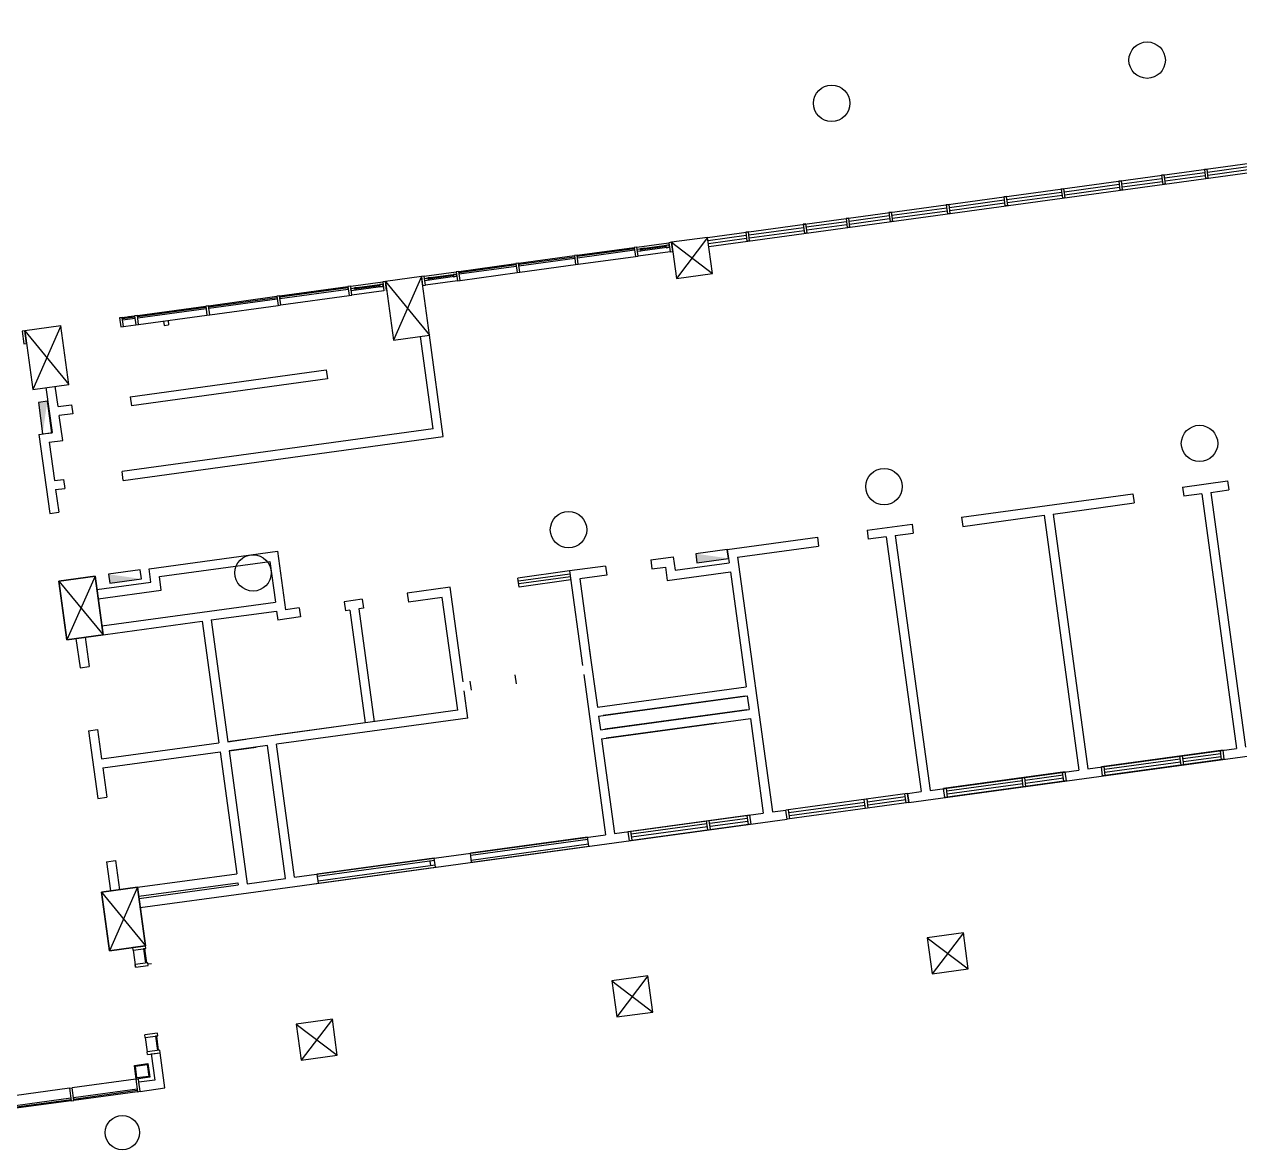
# Model space of a CAD drawing. Header units: millimetres. Extents: x 348697 to 1485586, y 7456 to 143477.
# Drawn here: x 1336606 to 1363323, y 109878 to 134604 of the extents above; entities that cross this region are included whole.
import ezdxf

# ---------------------------------------------------------------- set-up
doc = ezdxf.new("R2010")
doc.units = ezdxf.units.MM
doc.header["$LTSCALE"] = 1000
doc.layers.get('0').update_dxf_attribs({"linetype": 'CONTINUOUS'})
for name, color, linetype in [('\\M+5B9DC\\M+5BEAE\\M+5C1F4\\M+5B6B41FE2$0$A-HOLE', 2, 'CONTINUOUS'), ('A-WALL', 7, 'CONTINUOUS'), ('A—\\M+5C3C5\\M+5B4B0', 135, 'CONTINUOUS'), ('A—\\M+5C7BD\\M+5CCE5', 7, 'CONTINUOUS'), ('E2-RI-1F$0$A-HOLE', 2, 'CONTINUOUS'), ('E2-RI-1F$0$A-WALL', 7, 'CONTINUOUS'), ('E2-RV-1F$0$$2$A-WALL', 7, 'CONTINUOUS'), ('E2-RV-1F$0$A-GLAZ-CWMG', 3, 'CONTINUOUS'), ('E2-RV-1F$0$A-WALL', 7, 'CONTINUOUS')]:
    doc.layers.add(name, color=color, linetype=linetype)
pattern_1 = [(299.4333208634, (-2635093948.012367, 266117277.57162857), (13063.9226163518, 7371.1549891433), []), (299.4333208634, (-2635095845.6015716, 266110465.87910616), (13063.9226163518, 7371.1549891433), [])]

msp = doc.modelspace()

# ---------------------------------------------------------------- hatches: boundary and pattern name
at = {"layer": 'A—\\M+5C3C5\\M+5B4B0', "linetype": 'Continuous', "extrusion": (-0, 0, -1)}
h = msp.add_hatch(dxfattribs=at)
h.set_pattern_fill('ANSI32', color=256, scale=199.99999999999997, angle=-150.56667913661147, style=0)
h.set_pattern_definition(pattern_1)
h.paths.add_polyline_path([(-1346418.0126897106, 116341.44935721105), (-1348994.0595705241, 116693.56079954313), (-1349007.6023179698, 116594.48207571909), (-1346431.555437089, 116242.37063383748)])
h = msp.add_hatch(dxfattribs=at)
h.set_pattern_fill('ANSI32', color=256, scale=199.99999999999997, angle=-150.56667913661147, style=0)
h.set_pattern_definition(pattern_1)
h.paths.add_polyline_path([(-1343049.4627728986, 115880.32163563976), (-1345625.5096537122, 116232.43307797184), (-1345639.0524011578, 116133.3543541478), (-1343063.005520277, 115781.24291226619)])

# ---------------------------------------------------------------- linework, layer by layer
at = {"elevation": -5.5424281e-09}
for points in [[(1351626.853995614, 129922.0230857143), (1350834.224186115, 129813.681103616), (1350942.566168213, 129021.0512941117), (1351735.195977714, 129129.393276209)], [(1344542.725073185, 128953.7166205021), (1344718.780794144, 127665.6931800628), (1345511.410603644, 127774.0351621919), (1345335.354882695, 129062.0586026302)], [(1336616.426978184, 127870.2967992909), (1336792.482699134, 126582.2733588508), (1337585.112508634, 126690.6153409816), (1337409.056787685, 127978.638781419)], [(1337368.049482064, 122371.4274963448), (1337544.105203023, 121083.4040559055), (1338336.735012524, 121191.7460380346), (1338160.679291565, 122479.7694784729)], [(1338302.499074765, 115534.9953901935), (1338478.554795724, 114246.9719497543), (1339271.184605224, 114355.3139318833), (1339095.128884263, 115643.3373723216)], [(1357247.905583635, 114642.5016948003), (1356455.275774134, 114534.159712702), (1356563.617756235, 113741.5299031967), (1357356.247565733, 113849.871885295)], [(1350312.394750504, 113694.5093512396), (1349519.764940994, 113586.1673691413), (1349628.106923094, 112793.5375596359), (1350420.736732604, 112901.8795417342)], [(1343376.884640575, 112746.517106534), (1342584.254831074, 112638.1751244348), (1342692.596813174, 111845.5453149304), (1343485.226622675, 111953.8872970278)]]:
    msp.add_lwpolyline(points, close=True, dxfattribs=at)
at = {"extrusion": (0, 0, -1)}
msp.add_lwpolyline([(-1337008.930880942, 125602.5225264657), (-1337207.0871390211, 125629.61675802896), (-1337112.2573285499, 126323.16366130656), (-1336914.1010704706, 126296.06942974331)], close=True, dxfattribs=at)
at = {"extrusion": (-0, 0, -1)}
for points in [[(-1352085.877149182, 122869.0503798978), (-1352058.7668280555, 123067.20443735922), (-1351365.2276269405, 122972.31831341669), (-1351392.3379480669, 122774.16425595527)], [(-1339178.518503731, 122417.6583742037), (-1339151.4081826045, 122615.81243166512), (-1338457.8689814894, 122520.92630772259), (-1338484.9793026159, 122322.77225026117)]]:
    msp.add_lwpolyline(points, close=True, dxfattribs=at)
for centre, radius in [((1361288.463826114, 133816.3479300821, -5.5424281e-09), 400), ((1354352.953716194, 132868.3556853766, -5.5424281e-09), 400), ((1362439.597386154, 125394.6562041287, -5.5424281e-09), 400), ((1355504.087276233, 124446.6639594231, -5.5424281e-09), 400), ((1348568.576443104, 123498.6716158623, -5.5424281e-09), 400), ((1341633.066333175, 122550.6793711558, -5.5424281e-09), 400), ((1338760.892587664, 110252.6234249668, -5.5424281e-09), 375)]:
    msp.add_circle(centre, radius)
at = {"extrusion": (0, 0, -1)}
msp.add_solid([(-1337008.930880942, 125602.5225264657), (-1337008.930880942, 125602.5225264657), (-1336914.1010704706, 126296.06942974331), (-1337112.2573285499, 126323.16366130656)], dxfattribs=at)
at = {"extrusion": (-0, 0, -1)}
for points in [[(-1352085.877149182, 122869.0503798978), (-1352085.877149182, 122869.0503798978), (-1351392.3379480669, 122774.16425595527), (-1351365.2276269405, 122972.31831341669)], [(-1339178.518503731, 122417.6583742037), (-1339178.518503731, 122417.6583742037), (-1338484.9793026159, 122322.77225026117), (-1338457.8689814894, 122520.92630772259)]]:
    msp.add_solid(points, dxfattribs=at)
at = {"layer": '\\M+5B9DC\\M+5BEAE\\M+5C1F4\\M+5B6B41FE2$0$A-HOLE', "color": 6}
for p, q in [((1352449.379589642, 119840.6123956063), (1349328.41354675, 119413.9146502776)), ((1352490.009768522, 119543.3764815176), (1349369.043725642, 119116.6787361879)), ((1351823.66335359, 119250.413180889), (1349396.245308591, 118918.5371551517))]:
    msp.add_line(p, q, dxfattribs=at)
at = {"layer": 'A-WALL'}
msp.add_line((1345965.809491381, 122234.1248237481), (1345024.191701038, 122105.4181607096), dxfattribs=at)
at = {"layer": 'A—\\M+5C3C5\\M+5B4B0'}
for p, q in [((1351626.85402612, 129922.0230731129), (1385878.345284291, 134603.7476425435)), ((1351653.93952165, 129723.8656207382), (1385905.430779832, 134405.5901901669)), ((1362613.80393978, 131356.5068436939), (1363817.61046296, 131521.0512290423)), ((1362622.83243829, 131290.4543595671), (1363826.638961472, 131454.9987449174)), ((1360731.32826771, 131099.19738704), (1361613.10880528, 131219.7250912621)), ((1361663.52754249, 131293.9032239584), (1361604.080306774, 131285.77757529644)), ((1361604.080306774, 131285.77757529644), (1361631.1658023186, 131087.6201229212)), ((1361690.6130380344, 131095.74577158497), (1361663.52754249, 131293.9032239584)), ((1361672.556040991, 131227.8507399199), (1362554.356704071, 131348.3811950361)), ((1361681.584539501, 131161.7982557941), (1362563.385202581, 131282.3287109084)), ((1362604.7754412591, 131422.55932781898), (1362545.328205543, 131414.43367915702)), ((1362545.328205543, 131414.43367915702), (1362572.4137010877, 131216.27622678177)), ((1362631.8609368035, 131224.40187544556), (1362572.4137010877, 131216.27622678177)), ((1362631.8609368035, 131224.40187544556), (1362604.7754412591, 131422.55932781898)), ((1358204.820749931, 130753.857319021), (1359408.627273101, 130918.4017043722)), ((1359459.046010289, 130992.57983722587), (1359399.598774573, 130984.45418856393)), ((1359399.598774573, 130984.45418856393), (1359426.6842701177, 130786.29673618867)), ((1359486.1315058335, 130794.42238485247), (1359459.046010289, 130992.57983722587)), ((1359468.074508822, 130926.527353031), (1360671.881032001, 131091.0717383803)), ((1359477.103007332, 130860.4748689023), (1360680.909530511, 131025.0192542517)), ((1360722.299769189, 131165.24987123496), (1360662.852533473, 131157.124222573)), ((1360662.852533473, 131157.124222573), (1360689.9380290175, 130958.96677019776)), ((1360749.3852647333, 130967.09241886156), (1360689.9380290175, 130958.96677019776)), ((1360749.3852647333, 130967.09241886156), (1360722.299769189, 131165.24987123496)), ((1360740.35676622, 131033.1449029104), (1361622.13730379, 131153.6726071344)), ((1361690.6130380344, 131095.74577158497), (1361631.1658023186, 131087.6201229212)), ((1356932.53849251, 130647.23976920138), (1356873.091256794, 130639.11412053944)), ((1356959.6239880545, 130449.08231682797), (1356932.53849251, 130647.23976920138)), ((1356941.566991041, 130581.187285012), (1358145.373514211, 130745.7316703613)), ((1356950.595489551, 130515.1348008833), (1358154.40201273, 130679.6791862355)), ((1358195.792251401, 130819.90980321598), (1358136.345015685, 130811.78415455404)), ((1358136.345015685, 130811.78415455404), (1358163.4305112297, 130613.62670217878)), ((1358222.8777469455, 130621.75235084258), (1358195.792251401, 130819.90980321598)), ((1358213.849248441, 130687.8048348942), (1359417.655771621, 130852.3492202427)), ((1359486.1315058335, 130794.42238485247), (1359426.6842701177, 130786.29673618867)), ((1354737.045931071, 130279.8584951929), (1355618.865996432, 130400.3916023414)), ((1355669.284733619, 130474.56973518667), (1355609.837497903, 130466.44408652473)), ((1355609.837497903, 130466.44408652473), (1355636.9229934476, 130268.28663414947)), ((1355696.3702291634, 130276.41228281327), (1355669.284733619, 130474.56973518667)), ((1355678.313232141, 130408.5172510011), (1356882.11975532, 130573.0616363514)), ((1355687.341730662, 130342.4647668752), (1356891.148253841, 130507.0091522237)), ((1356873.091256794, 130639.11412053944), (1356900.1767523387, 130440.95666816417)), ((1356959.6239880545, 130449.08231682797), (1356900.1767523387, 130440.95666816417)), ((1358222.8777469455, 130621.75235084258), (1358163.4305112297, 130613.62670217878)), ((1352532.563675691, 129978.5350094469), (1353736.37019887, 130143.0793947972)), ((1353786.788936069, 130217.25752751678), (1353727.341700353, 130209.13187885484)), ((1353727.341700353, 130209.13187885484), (1353754.4271958976, 130010.97442647957)), ((1353813.8744316134, 130019.10007514337), (1353786.788936069, 130217.25752751678)), ((1353795.817434581, 130151.2050434568), (1354677.59869536, 130271.7328465342)), ((1353804.845933091, 130085.152559332), (1354686.62719387, 130205.6803624084)), ((1354728.017432559, 130345.91097931708), (1354668.570196843, 130337.78533065514)), ((1354668.570196843, 130337.78533065514), (1354695.6556923876, 130139.62787827988)), ((1354755.1029281034, 130147.75352694368), (1354695.6556923876, 130139.62787827988)), ((1354755.1029281034, 130147.75352694368), (1354728.017432559, 130345.91097931708)), ((1354746.07442959, 130213.8060110671), (1355627.894494942, 130334.3391182147)), ((1355696.3702291634, 130276.41228281327), (1355636.9229934476, 130268.28663414947)), ((1351635.88252463, 129855.9705889899), (1352473.116439982, 129970.4093607882)), ((1351644.911023131, 129789.9181048631), (1352482.144938491, 129904.3568766642)), ((1352523.5351771691, 130044.58749356918), (1352464.087941453, 130036.46184490724)), ((1352464.087941453, 130036.46184490724), (1352491.1734369977, 129838.30439253198)), ((1352550.6206727135, 129846.43004119578), (1352491.1734369977, 129838.30439253198)), ((1352550.6206727135, 129846.43004119578), (1352523.5351771691, 130044.58749356918)), ((1352541.5921742, 129912.482525322), (1353745.39869738, 130077.0269106732)), ((1353813.8744316134, 130019.10007514337), (1353754.4271958976, 130010.97442647957)), ((1348756.881081358, 129529.7313277874), (1350011.890788602, 129701.2745093688)), ((1350016.028098047, 129671.0059585211), (1348761.01839081, 129499.4627769397)), ((1348764.458248735, 129474.2967804879), (1350019.467955981, 129645.8399620702)), ((1350019.467955981, 129645.8399620702), (1350016.028098047, 129671.0059585211)), ((1350071.338024313, 129709.4001580359), (1350774.796980238, 129805.5536672188)), ((1350078.055227213, 129660.2571098454), (1350781.514183138, 129756.4106190245)), ((1350078.055227213, 129660.2571098454), (1350153.553216566, 129670.5766836445)), ((1350084.934943076, 129609.9251169398), (1350078.055227213, 129660.2571098454)), ((1350084.934943076, 129609.9251169398), (1350078.055227213, 129660.2571098454)), ((1350788.393899005, 129706.0786261217), (1350084.934943076, 129609.9251169398)), ((1350160.432932435, 129620.2446907417), (1350084.934943076, 129609.9251169398)), ((1350801.907809341, 129607.2108745075), (1350098.448853415, 129511.0573653237)), ((1350153.553216566, 129670.5766836445), (1350706.016193781, 129746.0910452244)), ((1350239.707940558, 129682.3528917323), (1350153.553216566, 129670.5766836445)), ((1350153.553216566, 129670.5766836445), (1350160.432932435, 129620.2446907417)), ((1350709.456051713, 129720.9250487726), (1350156.993074501, 129645.4106871945)), ((1350781.514183138, 129756.4106190245), (1350706.016193781, 129746.0910452244)), ((1350706.016193781, 129746.0910452244), (1350712.895909649, 129695.7590523207)), ((1350712.895909649, 129695.7590523207), (1350788.393899005, 129706.0786261217)), ((1350834.24421595, 129813.6793158784), (1350774.796980238, 129805.553667216)), ((1350774.796980238, 129805.553667216), (1350801.907809341, 129607.2108745075)), ((1350788.393899005, 129706.0786261217), (1350781.514183138, 129756.4106190245)), ((1350781.514183138, 129756.4106190245), (1350788.393899005, 129706.0786261217)), ((1350801.907809341, 129607.2108745075), (1350861.355045052, 129615.3365231718)), ((1350861.355045052, 129615.3365231718), (1350834.24421595, 129813.6793158784)), ((1346157.731063802, 129174.4619933463), (1347412.740771106, 129346.0051749343)), ((1347416.878080551, 129315.7366240857), (1346161.868373245, 129144.193442494)), ((1347472.167881534, 129354.1280727353), (1348697.45397092, 129521.6084299864)), ((1348701.591280365, 129491.3398791378), (1347476.305190977, 129323.8595218895)), ((1347476.305190977, 129323.8595218895), (1347479.745048912, 129298.6935254339)), ((1347479.745048912, 129298.6935254339), (1348705.031138299, 129466.1738826859)), ((1347499.278710643, 129155.7852800296), (1348724.564800022, 129323.2656372761)), ((1348761.01839081, 129499.4627769397), (1348764.458248735, 129474.2967804879)), ((1348783.991910467, 129331.3885350808), (1350039.001617704, 129502.9317166604)), ((1345394.824872175, 129070.1828355038), (1346098.283828098, 129166.3363446867)), ((1345401.542075073, 129021.0397873189), (1346105.001030998, 129117.193296498)), ((1346111.880746866, 129066.8613035952), (1345408.421790937, 128970.7077944133)), ((1345477.040064426, 129031.359361118), (1346029.503041642, 129106.8737226979)), ((1345563.194788419, 129043.1355692058), (1345477.040064426, 129031.359361118)), ((1346032.942899574, 129081.7077262461), (1345480.479922362, 129006.193364668)), ((1346105.001030998, 129117.193296498), (1346029.503041642, 129106.8737226979)), ((1346029.503041642, 129106.8737226979), (1346036.382757509, 129056.5417297942)), ((1346036.382757509, 129056.5417297942), (1346111.880746866, 129066.8613035952)), ((1346111.880746866, 129066.8613035952), (1346105.001030998, 129117.193296498)), ((1346105.001030998, 129117.193296498), (1346111.880746866, 129066.8613035952)), ((1346161.868373245, 129144.193442494), (1346165.308231181, 129119.0274460421)), ((1346165.308231181, 129119.0274460421), (1347420.317938484, 129290.5706276338)), ((1346184.841892902, 128976.119200636), (1347439.851600208, 129147.662382224)), ((1342216.876494872, 128635.6106422156), (1343720.396844311, 128841.1219325404)), ((1342216.876494872, 128635.6106422156), (1343720.396844311, 128841.1219325404)), ((1343724.53415375, 128810.8533816918), (1342221.01380432, 128605.342091367)), ((1343724.53415375, 128810.8533816918), (1342221.01380432, 128605.342091367)), ((1342224.45366225, 128580.1760949142), (1343727.974011691, 128785.68738524)), ((1342224.45366225, 128580.1760949142), (1343727.974011691, 128785.68738524)), ((1343727.974011691, 128785.68738524), (1343724.53415375, 128810.8533816918)), ((1343727.974011691, 128785.68738524), (1343724.53415375, 128810.8533816918)), ((1343779.844090572, 128849.2475794585), (1344483.303046521, 128945.401088592)), ((1343779.844090572, 128849.2475794585), (1344483.303046521, 128945.401088592)), ((1343786.561282925, 128800.1045330189), (1344490.02023885, 128896.2580422008)), ((1343786.561282925, 128800.10453301895), (1344490.0202388507, 128896.2580422007)), ((1343786.561282925, 128800.1045330189), (1343862.059272278, 128810.4241068218)), ((1343786.561282925, 128800.10453301895), (1343862.0592722793, 128810.42410682127)), ((1343793.440998793, 128749.7725401161), (1343786.561282925, 128800.1045330189)), ((1343793.440998793, 128749.7725401161), (1343786.561282925, 128800.1045330189)), ((1343793.440998793, 128749.7725401161), (1343786.561282925, 128800.10453301895)), ((1343793.440998793, 128749.7725401161), (1343786.561282925, 128800.10453301895)), ((1344496.899954718, 128845.926049298), (1343793.440998793, 128749.7725401161)), ((1344496.8999547188, 128845.92604929785), (1343793.440998793, 128749.7725401161)), ((1343862.059272278, 128810.4241068218), (1344414.522249496, 128885.9384683989)), ((1343862.0592722793, 128810.42410682127), (1344414.5222494963, 128885.93846839838)), ((1343948.213996275, 128822.2003149068), (1343862.059272278, 128810.4241068218)), ((1343948.2139962746, 128822.200314907), (1343862.0592722793, 128810.42410682127)), ((1343862.0592722793, 128810.42410682127), (1343868.9389881475, 128760.09211391842)), ((1344417.962107429, 128860.772471947), (1343865.499130214, 128785.2581103699)), ((1344417.9621074304, 128860.77247194696), (1343865.4991302134, 128785.25811036985)), ((1344490.02023885, 128896.2580422008), (1344414.522249496, 128885.9384683989)), ((1344490.0202388507, 128896.2580422007), (1344414.5222494963, 128885.93846839838)), ((1344414.522249496, 128885.9384683989), (1344421.401965365, 128835.6064754951)), ((1344414.5222494963, 128885.93846839838), (1344421.4019653646, 128835.60647549553)), ((1344421.401965365, 128835.6064754951), (1344496.899954718, 128845.926049298)), ((1344421.4019653646, 128835.60647549553), (1344496.8999547188, 128845.92604929785)), ((1344542.750271682, 128953.5267390538), (1344483.303035962, 128945.401090395)), ((1344542.750271682, 128953.5267390538), (1344483.303035962, 128945.401090395)), ((1344483.303035962, 128945.401090395), (1344510.388531931, 128747.2436348334)), ((1344483.303035962, 128945.401090395), (1344510.388531931, 128747.2436348334)), ((1344496.899954718, 128845.926049298), (1344490.02023885, 128896.2580422008)), ((1344490.02023885, 128896.2580422008), (1344496.899954718, 128845.926049298)), ((1344496.8999547188, 128845.92604929785), (1344490.0202388507, 128896.2580422007)), ((1344490.0202388507, 128896.2580422007), (1344496.8999547188, 128845.92604929785)), ((1345401.542075073, 129021.0397873189), (1345477.040064426, 129031.359361118)), ((1345408.421790937, 128970.7077944133), (1345401.542075073, 129021.0397873189)), ((1345408.421790937, 128970.7077944133), (1345401.542075073, 129021.0397873189)), ((1345483.919780295, 128981.0273682152), (1345408.421790937, 128970.7077944133)), ((1346125.369323643, 128968.178892312), (1345421.910367718, 128872.02538313)), ((1345477.040064426, 129031.359361118), (1345483.919780295, 128981.0273682152)), ((1340653.908909731, 128421.9737032245), (1342157.429259172, 128627.4849935541)), ((1340653.908909731, 128421.9737032245), (1342157.429259172, 128627.4849935541)), ((1342161.566568611, 128597.2164427027), (1340658.04621917, 128391.705152376)), ((1342161.566568611, 128597.2164427027), (1340658.04621917, 128391.705152376)), ((1340661.486077111, 128366.539155925), (1342165.006426541, 128572.0504462517)), ((1340661.486077111, 128366.539155925), (1342165.006426541, 128572.0504462517)), ((1342221.01380432, 128605.342091367), (1342224.45366225, 128580.1760949142)), ((1342221.01380432, 128605.342091367), (1342224.45366225, 128580.1760949142)), ((1342243.961990431, 128437.4531898437), (1343747.482339861, 128642.9644801685)), ((1343868.938988147, 128760.092113918), (1343793.440998793, 128749.7725401161)), ((1343868.9389881475, 128760.09211391842), (1343793.440998793, 128749.7725401161)), ((1344510.388542051, 128747.2436362164), (1343806.929586111, 128651.0901270829)), ((1344510.388542051, 128747.2436362164), (1343806.929586111, 128651.0901270829)), ((1339090.941323271, 128208.3367640575), (1340594.461672701, 128413.8480543824)), ((1339090.941323271, 128208.3367640575), (1340594.461672701, 128413.8480543824)), ((1340598.598982152, 128383.5795035338), (1339095.078632711, 128178.0682132098)), ((1340598.598982152, 128383.5795035338), (1339095.078632711, 128178.0682132098)), ((1339098.518490652, 128152.902216757), (1340602.038840082, 128358.4135070819)), ((1339098.518490652, 128152.902216757), (1340602.038840082, 128358.4135070819)), ((1340658.04621917, 128391.705152376), (1340661.486077111, 128366.539155925)), ((1340658.04621917, 128391.705152376), (1340661.486077111, 128366.539155925)), ((1340680.994405281, 128223.8162508545), (1342184.51475472, 128429.3275411794)), ((1338697.00751828, 128154.4901283349), (1339031.494086241, 128200.2111152162)), ((1338724.092864921, 127956.3337649846), (1339058.579581801, 128002.0536628481)), ((1338724.092864921, 127956.3337649846), (1339058.579581801, 128002.0536628481)), ((1339035.631395681, 128169.9425643658), (1338760.591914581, 128132.3483151834)), ((1339035.631395681, 128169.9425643658), (1338760.591914581, 128132.3483151834)), ((1338760.592063431, 128132.3472261469), (1338764.03192137, 128107.1812296941)), ((1338760.592063431, 128132.3472261469), (1338764.03192137, 128107.1812296941)), ((1338764.031772521, 128107.1823187334), (1339039.07125362, 128144.7765679139)), ((1338764.031772521, 128107.1823187334), (1339039.07125362, 128144.7765679139)), ((1338895.260804031, 128181.5898324161), (1339031.494086241, 128200.2111152162)), ((1339095.078632711, 128178.0682132098), (1339098.518490652, 128152.902216757)), ((1339095.078632711, 128178.0682132098), (1339098.518490652, 128152.902216757)), ((1339118.026818821, 128010.1793116865), (1340621.547168251, 128215.6906020104)), ((1339118.026818821, 128010.1793116865), (1340621.547168251, 128215.6906020104)), ((1348591.04345157, 122593.1589581607), (1347456.28841006, 122438.0529944602)), ((1347483.373905601, 122239.8955420855), (1347456.28841006, 122438.0529944732)), ((1348600.52337501, 122523.8038498297), (1347465.7683335, 122368.6978861292)), ((1348608.649023671, 122464.3566141169), (1347473.893982161, 122309.2506504165)), ((1348618.128947111, 122395.001505786), (1347483.373905601, 122239.8955420855)), ((1362957.3967466801, 118652.56521661393), (1360282.2626204751, 118286.97335804068)), ((1362925.03156963, 118446.26337032765), (1362897.9492695369, 118644.44133451488)), ((1362984.4776251037, 118454.40713319462), (1360309.3434988856, 118088.81527462136)), ((1362015.2644819245, 118456.52424784005), (1360350.736581169, 118229.04486917146)), ((1362024.291017592, 118390.47149545047), (1360359.7631168347, 118162.99211677723)), ((1362033.3194123656, 118324.40513882786), (1362006.2371122725, 118522.58310301695)), ((1362092.7668895163, 118332.52902092785), (1362065.6845894232, 118530.706985116)), ((1362906.9758573286, 118578.38820069749), (1362074.711906951, 118464.64851136692)), ((1362916.002392996, 118512.33544830978), (1362083.7384426184, 118398.59575897455)), ((1359489.6704799682, 118178.65015681833), (1356814.5410453826, 117813.0239700228)), ((1359439.250542486, 118104.47249388881), (1358606.9880517237, 117990.7221246669)), ((1359457.3079502564, 117972.34789522644), (1359430.223107079, 118170.52551186923)), ((1360368.7900521364, 118096.9364400208), (1360341.7100976259, 118295.09724014066)), ((1359516.7539012209, 117980.49242092576), (1356841.6244666278, 117614.86623413116)), ((1358547.540730955, 117982.59709829092), (1356883.0157494303, 117755.09635983966)), ((1358556.5681142341, 117916.54446173739), (1356892.0431327093, 117689.04372328334)), ((1358565.5973567925, 117850.47822097596), (1358538.5125136133, 118048.65583761968)), ((1358625.0447296891, 117858.60286592599), (1358597.95988651, 118056.78048256878)), ((1359448.2779257633, 118038.41985733807), (1358616.0154350009, 117924.66948811151)), ((1356021.915063519, 117704.65398506355), (1353346.7856289335, 117339.02779826801)), ((1355097.8419403434, 117376.48204922117), (1355070.7570971642, 117574.65966586489)), ((1355157.28931324, 117384.6066941712), (1355130.2044700608, 117582.784310814)), ((1355971.495126037, 117630.47632213403), (1355139.2326352745, 117516.72595291212)), ((1355980.5225093141, 117564.42368558329), (1355148.2600185517, 117450.67331635673)), ((1355989.5525338072, 117498.35172347166), (1355962.46769063, 117696.52934011444)), ((1356901.070915658, 117622.98816236854), (1356873.988418281, 117821.14861497283)), ((1356048.9984847717, 117506.49624917097), (1353373.8690501787, 117140.87006237637)), ((1353433.3154992089, 117148.99199061375), (1353406.233001832, 117347.15244321804)), ((1355079.785314506, 117508.60092653614), (1353415.2603329811, 117281.10018808488)), ((1355088.812697785, 117442.5482899826), (1353424.2877162602, 117215.04755152855)), ((1352554.1801772583, 117230.50762018282), (1349879.0507426728, 116864.88143338729)), ((1352581.263598511, 117032.34988429025), (1349906.134163918, 116666.72369749565)), ((1351612.0504282452, 117034.45456165541), (1349947.5254467204, 116806.95382320415)), ((1351630.1070540827, 116902.33568434045), (1351603.0222109035, 117100.51330098417)), ((1351689.5544269793, 116910.46032929048), (1351662.4695838, 117108.63794593327)), ((1352503.7602397762, 117156.3299572533), (1351671.4977490138, 117042.5795880314)), ((1352512.7876230534, 117090.27732070256), (1351680.525132291, 116976.526951476)), ((1352521.8176475465, 117024.20535859093), (1352494.7328043692, 117222.38297523372)), ((1349965.5806129482, 116674.84562573303), (1349938.4981155712, 116873.00607833732)), ((1351621.0778115243, 116968.40192510188), (1349956.5528299995, 116740.90118664782)), ((1348987.2881966382, 116743.10016263463), (1346411.2413158268, 116390.98872030004)), ((1348994.0595705302, 116693.56079954113), (1346418.0126897166, 116341.44935720813)), ((1346431.555437091, 116242.37063383588), (1349007.6023179684, 116594.48207571515)), ((1346438.3268109697, 116192.83127074245), (1349014.373691847, 116544.9427126217)), ((1349014.3736918452, 116544.94271262054), (1348987.2881966552, 116743.10016240101)), ((1345618.7382798262, 116281.97244106334), (1343042.6913990148, 115929.86099872875)), ((1345625.5096537182, 116232.43307796984), (1343049.4627729047, 115880.32163563684)), ((1345645.8237750335, 116083.81499104925), (1345618.7382798432, 116281.97244082972)), ((1346438.3268109697, 116192.83127074245), (1346411.2413158072, 116390.98872033309)), ((1342970.654149082, 115718.2979740271), (1345645.825547202, 116083.616999932)), ((1343063.005520279, 115781.24291226458), (1345639.0524011564, 116133.35435414386)), ((1343069.7768941578, 115731.70354917116), (1345645.823775035, 116083.81499105041)), ((1343069.7768941578, 115731.70354917116), (1343042.6913989952, 115929.8609987618)), ((1339001.65080153, 114257.627322526), (1339052.452229651, 113885.9641361808)), ((1339253.65839977, 114292.0734270228, -3.00151413e-08), (1339228.492403371, 114288.6335686383, -3.00151413e-08)), ((1339228.492403371, 114288.6335686383, -3.00151413e-08), (1339271.132799961, 113976.6765212131, -3.00151413e-08)), ((1339296.298796412, 113980.1163791459, -3.00151413e-08), (1339253.65839977, 114292.0734270228, -3.00151413e-08)), ((1339325.110448631, 113958.3678396441, 3.00151413e-08), (1339404.364816232, 113969.1989358136)), ((1339263.683705771, 112340.5949136599), (1339306.324095631, 112028.6378653192)), ((1339516.00279071, 112375.0835906298), (1339490.836794321, 112371.6437322454)), ((1339490.836794321, 112371.6437322454), (1339533.47719091, 112059.6866848202)), ((1339558.643187361, 112063.1265427529), (1339516.00279071, 112375.0835906298)), ((1339393.650353331, 111980.0163074893), (1339591.870211221, 112007.1103330267)), ((1339055.506469891, 111428.9593451231, -2.328747607e-07), (1337658.49643063, 111238.0066015388, -2.328747607e-07)), ((1337599.049194921, 111229.8809528755, -2.328747607e-07), (1336172.315537831, 111034.8653849562, -2.328747607e-07)), ((1339085.823795291, 111207.1578294545), (1337688.81375603, 111016.2050858683)), ((1337692.25361396, 110991.0390894183), (1339089.263653221, 111181.9918330036)), ((1339093.400962671, 111151.7232821503), (1337696.390923411, 110960.770538567)), ((1337629.366520321, 111008.0794372087), (1336202.632863231, 110813.0638692857)), ((1336206.072721161, 110787.8978728357), (1337632.806378251, 110982.9134407559)), ((1337636.943687702, 110952.6448899036), (1336210.210030612, 110757.6293219834)), ((1337632.806378251, 110982.9134407559), (1337629.366520321, 111008.0794372087)), ((1337688.81375603, 111016.2050858683), (1337692.25361396, 110991.0390894183))]:
    msp.add_line(p, q, dxfattribs=at)
at = {"layer": 'A—\\M+5C3C5\\M+5B4B0', "extrusion": (0, 0, -1)}
for p, q in [((1350071.338024313, 129709.400158034), (1350011.890788602, 129701.2745093697)), ((1350011.890788602, 129701.2745093697), (1350039.001617704, 129502.9317166622)), ((1350098.448853415, 129511.0573653237), (1350071.338024313, 129709.400158034)), ((1347472.167881532, 129354.1280727418), (1347412.720645821, 129346.0024240775)), ((1347412.720645821, 129346.0024240775), (1347439.831474932, 129147.6596313653)), ((1347499.278710643, 129155.7852800296), (1347472.167881532, 129354.1280727418)), ((1348756.881081365, 129529.7313277939), (1348697.433845652, 129521.6056791324)), ((1348697.433845652, 129521.6056791324), (1348724.544674754, 129323.2628864174)), ((1348724.544674754, 129323.2628864174), (1348783.991910467, 129331.3885350808)), ((1348783.991910467, 129331.3885350808), (1348756.881081365, 129529.7313277939)), ((1350039.001617704, 129502.9317166622), (1350098.448853415, 129511.0573653237)), ((1345394.824872164, 129070.1828355001), (1345335.377636453, 129062.0571868376)), ((1345335.377636453, 129062.0571868376), (1345362.463131996, 128863.8997344657)), ((1345421.910367707, 128872.0253831291), (1345394.824872164, 129070.1828355001)), ((1346157.7310638, 129174.4619933473), (1346098.283828089, 129166.3363446848)), ((1346098.283828089, 129166.3363446848), (1346125.394657191, 128967.9935519736)), ((1346184.841892902, 128976.119200636), (1346157.7310638, 129174.4619933473)), ((1347439.831474932, 129147.6596313653), (1347499.278710643, 129155.7852800296)), ((1345362.463131996, 128863.8997344657), (1345421.910367707, 128872.0253831291)), ((1346125.394657191, 128967.9935519736), (1346184.841892902, 128976.119200636)), ((1339279.0712674, 114295.5470257982), (1339270.945617672, 114354.9942613648)), ((1339001.650801538, 114257.6273225251), (1338993.52515181, 114317.0745580917)), ((1339001.650801538, 114257.6273225251), (1339279.0712674, 114295.5470257982)), ((1339321.352324262, 113983.5408650314), (1339043.9318584, 113945.6211617583)), ((1339052.057508128, 113886.1739261917), (1339043.9318584, 113945.6211617583)), ((1339052.057508128, 113886.1739261917), (1339329.47797399, 113924.0936294648)), ((1339329.47797399, 113924.0936294648), (1339321.352324262, 113983.5408650314)), ((1339532.978521902, 112437.9618524996), (1339255.55805604, 112400.0421492265)), ((1339263.683705768, 112340.5949136599), (1339255.55805604, 112400.0421492265)), ((1339263.683705768, 112340.5949136599), (1339541.10417163, 112378.514616933)), ((1339541.10417163, 112378.514616933), (1339532.978521902, 112437.9618524996)), ((1339583.744561494, 112066.5575685914), (1339306.324095631, 112028.6378653183)), ((1339314.449745359, 111969.1906297517), (1339306.324095631, 112028.6378653183)), ((1339314.449745359, 111969.1906297517), (1339591.870211221, 112007.1103330249)), ((1339591.870211221, 112007.1103330249), (1339583.744561494, 112066.5575685914)), ((1339055.481264379, 111429.1437486972), (1339093.400962673, 111151.723282154)), ((1339125.762702841, 111358.0063831893), (1339114.92850009, 111437.2693973587)), ((1337599.0239894, 111230.0653564477), (1337658.471225111, 111238.1910051092)), ((1337599.0239894, 111230.0653564477), (1337636.943687694, 110952.6448899045)), ((1337696.390923407, 110960.770538566), (1337658.471225111, 111238.1910051092)), ((1339093.400962673, 111151.723282154), (1339152.848198386, 111159.8489308156)), ((1337636.943687694, 110952.6448899045), (1337696.390923407, 110960.770538566))]:
    msp.add_line(p, q, dxfattribs=at)
at = {"layer": 'A—\\M+5C3C5\\M+5B4B0', "extrusion": (-9.036214808836407e-24, -6.147675126900868e-25, -1)}
for p, q in [((1343779.844080031, 128849.2475812066), (1343720.39684432, 128841.1219325479)), ((1343779.844080031, 128849.2475812066), (1343720.39684432, 128841.1219325479)), ((1343720.39684432, 128841.1219325479), (1343747.482339852, 128642.9644801667)), ((1343720.39684432, 128841.1219325479), (1343747.482339852, 128642.9644801667)), ((1343806.929575561, 128651.0901288272), (1343779.844080031, 128849.2475812066)), ((1343806.929575561, 128651.0901288272), (1343779.844080031, 128849.2475812066)), ((1342216.876494881, 128635.6106422146), (1342157.429259172, 128627.4849935568)), ((1342216.876494881, 128635.6106422146), (1342157.429259172, 128627.4849935568)), ((1342157.429259172, 128627.4849935568), (1342184.514754702, 128429.3275411766)), ((1342157.429259172, 128627.4849935568), (1342184.514754702, 128429.3275411766)), ((1342243.961990411, 128437.4531898362), (1342216.876494881, 128635.6106422146)), ((1342243.961990411, 128437.4531898362), (1342216.876494881, 128635.6106422146)), ((1340653.90890974, 128421.9737032236), (1340594.461674022, 128413.8480545658)), ((1340653.90890974, 128421.9737032236), (1340594.461674022, 128413.8480545658)), ((1340594.461674022, 128413.8480545658), (1340621.547169561, 128215.6906021883)), ((1340594.461674022, 128413.8480545658), (1340621.547169561, 128215.6906021883)), ((1340680.994405272, 128223.8162508489), (1340653.90890974, 128421.9737032236)), ((1340680.994405272, 128223.8162508489), (1340653.90890974, 128421.9737032236)), ((1342184.514754702, 128429.3275411766), (1342243.961990411, 128437.4531898362)), ((1338756.454753991, 128162.6157769927), (1338697.00751828, 128154.4901283349)), ((1338756.454753991, 128162.6157769927), (1338697.00751828, 128154.4901283349)), ((1338697.00751828, 128154.4901283349), (1338724.093013831, 127956.332675964)), ((1338697.00751828, 128154.4901283349), (1338724.093013831, 127956.332675964)), ((1338783.540249542, 127964.4583246236), (1338756.454753991, 128162.6157769927)), ((1338783.540249542, 127964.4583246236), (1338756.454753991, 128162.6157769927)), ((1339090.941323271, 128208.3367640556), (1339031.49408756, 128200.2111153978)), ((1339090.941323271, 128208.3367640556), (1339031.49408756, 128200.2111153978)), ((1339031.49408756, 128200.2111153978), (1339058.57958311, 128002.0536630269)), ((1339031.49408756, 128200.2111153978), (1339058.57958311, 128002.0536630269)), ((1339058.57958311, 128002.0536630269), (1339118.026818821, 128010.1793116865)), ((1339058.57958311, 128002.0536630269), (1339118.026818821, 128010.1793116865)), ((1339118.026818821, 128010.1793116865), (1339090.941323271, 128208.3367640556)), ((1339118.026818821, 128010.1793116865), (1339090.941323271, 128208.3367640556)), ((1340621.547169561, 128215.6906021883), (1340680.994405272, 128223.8162508489)), ((1340621.547169561, 128215.6906021883), (1340680.994405272, 128223.8162508489)), ((1338724.093013831, 127956.332675964), (1338783.540249542, 127964.4583246236)), ((1338724.093013831, 127956.332675964), (1338783.540249542, 127964.4583246236))]:
    msp.add_line(p, q, dxfattribs=at)
at = {"layer": 'A—\\M+5C3C5\\M+5B4B0', "color": 252, "linetype": 'Continuous'}
msp.add_line((1344569.835767642, 128755.3692834939), (1344542.750271682, 128953.5267390538), dxfattribs=at)
at = {"layer": 'A—\\M+5C3C5\\M+5B4B0', "color": 252, "linetype": 'Continuous', "extrusion": (-9.036214808836407e-24, -6.147675126900868e-25, -1)}
msp.add_line((1343747.482339852, 128642.9644801667), (1343806.929575561, 128651.0901288272), dxfattribs=at)
at = {"layer": 'A—\\M+5C3C5\\M+5B4B0', "color": 252, "linetype": 'Continuous', "extrusion": (0, 0, -1)}
for p, q in [((1339270.945617672, 114354.9942613648), (1338993.52515181, 114317.0745580917)), ((1339055.481264379, 111429.1437486972), (1339114.92850009, 111437.2693973587))]:
    msp.add_line(p, q, dxfattribs=at)
at = {"layer": 'A—\\M+5C3C5\\M+5B4B0'}
msp.add_lwpolyline([(1336556.97977346, 127862.1711399177), (1336594.89953115, 127584.7502388296), (1336654.346766871, 127592.875887493), (1336616.427009171, 127870.296788581)], close=True, dxfattribs=at)
at = {"layer": 'A—\\M+5C3C5\\M+5B4B0', "elevation": 5.7083705422e-06}
for points in [[(1339024.7604355048, 111727.73754323367), (1339321.9966133367, 111768.36579187587), (1339362.6248619799, 111471.12961404398), (1339065.388684148, 111430.50136540178)], [(1339047.284730604, 111710.63034795411), (1339304.889418058, 111745.84149677772), (1339340.1005668808, 111488.23680932354), (1339082.4958794266, 111453.02566049993)]]:
    msp.add_lwpolyline(points, close=True, dxfattribs=at)
at = {"layer": 'A—\\M+5C7BD\\M+5CCE5'}
for p, q in [((1339665.418026311, 128084.9225746806), (1339678.954177521, 127985.887303064)), ((1339678.954177531, 127985.8873030658), (1339778.032988371, 127999.4294314146)), ((1339764.49684068, 128098.4646773211), (1339778.032988371, 127999.4294314136)), ((1345590.905438621, 125715.6458700358, -5.579202e-09), (1345313.25370547, 127746.9456121096, -5.5424281e-09)), ((1345816.147575621, 125544.5798457399), (1345511.41115785, 127774.0311076421, -5.5424281e-09)), ((1338934.005103661, 126420.6140007594), (1343243.99698163, 127009.7170676099)), ((1343243.99698163, 127009.7170676099), (1343271.079741862, 126811.5743601139)), ((1337348.440255592, 126203.8940761894), (1337287.476743791, 126649.8814100952)), ((1343271.079741862, 126811.5743601139), (1338961.090671931, 126222.4560168109)), ((1337224.753757181, 125632.0056119099), (1337089.319467802, 126622.7946241837)), ((1338934.005103661, 126420.6140007585, -1.7049001e-09), (1338961.090671931, 126222.4560168119)), ((1337348.440255592, 126203.8940761894), (1337646.080114082, 126244.5764158371)), ((1337646.080114082, 126244.5764158343, -1.7049042e-09), (1337673.166310271, 126046.4138380665)), ((1337673.166310271, 126046.4138380646), (1337375.527887231, 126005.7306131566)), ((1337449.997995472, 125460.9338314434), (1337375.527887231, 126005.7306131566)), ((1336927.725299601, 125591.4057613177), (1337224.753757181, 125632.0056119099)), ((1336927.725299601, 125591.4057613177), (1337164.365674261, 123857.5296950521)), ((1345590.905438621, 125715.6458700358, -5.579202e-09), (1338754.080022982, 124781.1432373602)), ((1337152.928144101, 125420.3283228691), (1337449.997995472, 125460.9338314434)), ((1337152.928144101, 125420.3283228691), (1337267.89646928, 124577.949554263)), ((1337350.919269292, 125447.3910836795), (1337351.31799398, 125447.4455840572)), ((1338781.172456481, 124582.9446456538), (1345816.147575621, 125544.5798457399)), ((1338781.172456481, 124582.9446456547), (1338754.080022982, 124781.1432373685)), ((1337267.89646928, 124577.9495542639), (1337466.066076791, 124605.0380466807)), ((1337466.470065771, 124605.1354717103), (1337493.152883191, 124406.8807734878)), ((1362065.736752341, 124435.0615141013), (1363056.526594961, 124570.4893445115)), ((1363056.526594961, 124570.4893445115), (1363083.610447351, 124372.334296658)), ((1337294.941857381, 124379.7866194596), (1337493.152883191, 124406.8807734878)), ((1337294.941857381, 124379.7866194596), (1337362.528604731, 123884.5750825651)), ((1356049.02583863, 117506.3176930056), (1405588.0262176, 124277.850227943)), ((1357210.888452381, 123771.4181919632), (1360975.87746693, 124286.0422543076)), ((1360975.87746693, 124286.0422543076), (1361002.964252841, 124087.8849783115)), ((1362065.736752341, 124435.0615141013), (1362092.823361851, 124236.9055286184)), ((1362489.138266601, 124291.0765196871), (1362092.823361851, 124236.9055286184)), ((1362489.138266601, 124291.0765196954), (1363254.33996867, 118693.1334729384)), ((1362687.295542602, 124318.1633056024), (1363083.610447351, 124372.334296658)), ((1362687.295542602, 124318.163305607), (1363452.497244662, 118720.2202588509)), ((1359219.547181441, 123844.1155185358), (1361002.964252841, 124087.8849783115)), ((1337164.349593261, 123857.5274968849), (1337362.661368951, 123884.6354018816)), ((1357210.888452381, 123771.4181919632), (1357237.972657532, 123573.2605632118)), ((1357237.972657532, 123573.2605632118), (1359021.389729042, 123817.0300230015)), ((1359021.389729042, 123817.0300230015), (1359786.587638801, 118219.1147194629)), ((1359219.543212721, 123844.1445521334), (1359984.744914791, 118246.2015053745)), ((1355130.232092591, 123487.0240071522), (1356121.0219352, 123622.4518375596)), ((1355130.232092591, 123487.0240071522), (1355157.318702102, 123288.8680216673)), ((1356121.0219352, 123622.4518375596), (1356148.10578759, 123424.2967897135)), ((1352058.798283382, 123067.1497920494), (1354040.372807181, 123338.0047473566)), ((1354040.372807181, 123338.0047473566), (1354067.459593091, 123139.8474713595)), ((1355553.633606861, 123343.0390127388), (1355157.318702102, 123288.8680216673)), ((1355553.633606861, 123343.0390127388), (1356318.81262956, 117745.2618801495)), ((1355751.79088285, 123370.1257986532), (1356148.10578759, 123424.2967897135)), ((1355751.79088285, 123370.1257986541), (1356516.99258491, 117772.1827518981)), ((1339349.283028891, 122641.9580394927), (1342173.40248958, 123027.9964468138)), ((1342173.40248958, 123027.9964468138), (1342349.458210532, 121739.9730063513)), ((1350374.461193981, 122836.92505746), (1350869.853398061, 122904.638070146)), ((1350869.853398061, 122904.638070146), (1350910.487716671, 122607.3718712696)), ((1352058.798283382, 123067.1497920494), (1352099.432430951, 122769.8848444543)), ((1352284.042521671, 122896.0780115829), (1354067.459593091, 123139.8474713595)), ((1339389.913207751, 122344.7221255036), (1339349.283028891, 122641.9580394908)), ((1339574.527090792, 122470.8875494137), (1342002.330709111, 122802.7522085201)), ((1342002.330709111, 122802.752208521), (1342124.21543899, 121911.0436728125)), ((1349383.67196995, 122701.5007638245), (1348591.0421612, 122593.1587817859)), ((1349383.67196995, 122701.5007638245), (1349410.758755861, 122503.3434878274)), ((1350374.459937351, 122836.9230799296), (1350401.546480961, 122638.7675765793)), ((1350401.546480961, 122638.7675765793), (1350698.782703091, 122679.3955071646)), ((1350698.782703091, 122679.3955071646), (1350739.417050211, 122382.129099741)), ((1350910.487716671, 122607.3718712696), (1352099.432430951, 122769.8848444543)), ((1352284.042521671, 122896.078011582), (1353049.214665301, 117298.3512038722)), ((1337367.710268961, 122371.0901803648), (1338160.339372931, 122479.4373240158)), ((1339615.157269661, 122173.6516354218), (1339574.527090792, 122470.8875494137)), ((1348591.0421612, 122593.1587817859), (1348875.363280151, 120513.1667657908)), ((1349410.758755861, 122503.3434878274), (1348816.286399471, 122422.0870013212)), ((1348816.28639948, 122422.0870013212), (1349053.27000127, 120688.3993968129)), ((1350739.417050211, 122382.129099741), (1352126.519216862, 122571.7275684572)), ((1352126.519216871, 122571.72756846), (1352471.8687337, 120045.2735352873)), ((1338200.969551802, 122182.2014100266), (1339389.91320776, 122344.7221255045)), ((1338228.056337711, 121984.0441340342), (1339615.157269661, 122173.6516354236)), ((1345965.828175591, 122234.3092044372), (1345024.211307211, 122105.5957965025)), ((1345024.211307211, 122105.5957965025), (1345051.298093131, 121907.4385205101)), ((1346250.133382291, 120154.3326577967), (1345965.828175591, 122234.3092044372)), ((1338309.31669545, 121389.572306054), (1342124.215439001, 121911.0436728134)), ((1344033.42488645, 121970.1612041177), (1343637.110498781, 121915.9873918512)), ((1343637.110498781, 121915.9873918512), (1343664.197284691, 121717.8301158607)), ((1344033.425015491, 121970.161221756), (1344060.511801401, 121772.0039457626)), ((1345794.756412761, 122009.0648371059), (1345051.298093131, 121907.4385205101)), ((1346133.32509006, 119532.0968054909), (1345794.756412761, 122009.0648371059)), ((1340714.290793281, 121516.4564610155), (1342151.300934531, 121712.886220435)), ((1342151.300952131, 121712.8860916191), (1342178.38644767, 121514.7286392379)), ((1342673.410992911, 121582.3955411076), (1342178.38644767, 121514.7286392379)), ((1342646.324207001, 121780.5528171001), (1342349.4582105, 121739.973006571)), ((1342646.324207001, 121780.552817101), (1342673.410992911, 121582.3955411076)), ((1343763.275914611, 121731.3735734377), (1343664.197284691, 121717.8301158616)), ((1343763.275914611, 121731.3735734377), (1344101.860509211, 119254.4093010848)), ((1344060.511801401, 121772.0039457636), (1343961.433172962, 121758.4604883886)), ((1343961.433172962, 121758.4604883886), (1344299.984787161, 119281.7374889267)), ((1337543.774377391, 121083.0678864115), (1340516.133517292, 121489.3696751039)), ((1340516.133517292, 121489.369675102), (1340881.80512711, 118814.2464492036)), ((1340714.29079327, 121516.4564610164), (1341079.9624031, 118841.3332351142)), ((1337741.931653392, 121110.1546723222), (1337829.963707602, 120466.1435253474)), ((1337940.088929381, 121137.2414582356), (1338028.120983601, 120493.23031126)), ((1349026.183215391, 120886.5566725371), (1349202.247324141, 119598.534376345)), ((1337829.963707602, 120466.1435253474), (1338028.120983601, 120493.23031126)), ((1347389.717063481, 120310.0986324552), (1347416.80384941, 120111.9413564274)), ((1348902.450066071, 120315.0094897927), (1349383.333482361, 116797.037732432)), ((1346398.929801541, 120174.6711547881), (1346426.016587461, 119976.513878791)), ((1349202.247324141, 119598.534376345), (1352471.8687337, 120045.2735352873)), ((1346358.56785007, 119361.0262232883), (1346277.21887782, 119956.175205421)), ((1349229.334110102, 119400.377100007), (1352498.95551965, 119847.1162589512)), ((1352498.95551965, 119847.1162589512), (1352539.54761111, 119550.1589789208)), ((1346133.32509006, 119532.0968054909), (1342120.63910971, 118983.5874965045)), ((1349269.952557221, 119103.227011327), (1352539.54761111, 119550.1589789208)), ((1344101.860509211, 119254.4093010848), (1341079.9623149, 118841.333880327)), ((1346358.56785007, 119361.0262232883), (1342147.725979891, 118785.4302320297)), ((1349229.334110102, 119400.3771000061), (1349269.965438562, 119103.1327760195)), ((1349297.039343132, 118905.0697353346), (1352566.634397021, 119352.0017029292)), ((1352566.634397021, 119352.0017029292), (1352851.057212921, 117271.2657083444)), ((1338019.571208991, 119079.0425933975), (1338217.72848499, 119106.1293793082)), ((1338019.571209001, 119079.0425933938), (1338222.722103341, 117592.86302345)), ((1338217.72848499, 119106.1293793082), (1338305.7605392, 118462.1182323334)), ((1341079.9624031, 118841.3332351114), (1341476.276955091, 118895.5068069402)), ((1349297.039343132, 118905.0697353346), (1349581.487925161, 116824.1452449498)), ((1338305.7605392, 118462.1182323334), (1340881.80512711, 118814.2464491998)), ((1341107.049189011, 118643.1759591199), (1341701.521016991, 118724.4363168584)), ((1341107.049189011, 118643.1759591218), (1341506.579281232, 115720.356138226)), ((1341949.568703901, 118758.3434461144), (1341107.05373889, 118643.1772382971)), ((1341107.05373889, 118643.1772382971), (1341506.578997541, 115720.3582135666)), ((1342349.098796152, 115835.5236249495), (1341949.568703901, 118758.3434461144)), ((1342547.256072141, 115862.6104108611), (1342147.725979891, 118785.4302320279)), ((1359984.72549849, 118246.3435474405), (1363254.32346276, 118693.2542237019)), ((1338332.84732512, 118263.9609563391), (1340908.891913021, 118616.0891732074)), ((1340908.891913021, 118616.0891732083), (1341274.563522851, 115940.9659473043)), ((1338332.84732512, 118263.9609563391), (1338420.87937933, 117619.9498093616)), ((1356516.970081831, 117772.3473756484), (1359786.568046112, 118219.2580519108)), ((1338222.722103341, 117592.8630234519), (1338420.87937933, 117619.9498093616)), ((1356021.911584251, 117704.6794451236), (1356318.81262956, 117745.2618801495)), ((1356021.911584251, 117704.6794451236), (1356049.02583863, 117506.3176930056)), ((1353049.214665301, 117298.3512038722), (1353346.785976472, 117339.0252553498)), ((1341533.66597894, 115522.1995074519), (1353373.900921131, 117140.6523530691)), ((1349581.459248521, 116824.3550320671), (1352851.057212921, 117271.2657083444)), ((1342547.23737799, 115862.6053291022), (1349383.333482361, 116797.0377324329)), ((1338412.32960473, 116205.7620914992), (1338610.486880722, 116232.8488774117)), ((1338610.486880722, 116232.8488774117), (1338698.518934941, 115588.8377304369)), ((1338412.32960473, 116205.7620914982), (1338500.36165894, 115561.7509445244)), ((1339094.83348692, 115643.011302261), (1341274.563522851, 115940.9659473043)), ((1339121.920272831, 115444.8540262686), (1341301.65030876, 115742.8086713109)), ((1339128.69196932, 115395.3147072702), (1341308.42200524, 115693.2693523125)), ((1341301.65030876, 115742.8086713109), (1341308.42200524, 115693.2693523125)), ((1341506.578997541, 115720.3582135666), (1342349.095506732, 115835.5476891541)), ((1339155.778755231, 115197.1574312768), (1341533.666067151, 115522.1988622326)), ((1339393.650353331, 111980.0163074893), (1339472.232436711, 111405.0830329231)), ((1339697.474142982, 111234.0109063781), (1339591.8078057, 112007.101803019))]:
    msp.add_line(p, q, dxfattribs=at)
for points in [[(1337367.710268961, 122371.0901803648), (1338160.339372931, 122479.4373240167), (1338336.403481372, 121191.4150300625), (1337543.774377391, 121083.0678864115)], [(1338302.204382951, 115534.664158611), (1339094.83348692, 115643.011302261), (1339270.897595361, 114354.9890083078), (1338478.26849138, 114246.6418646568)]]:
    msp.add_lwpolyline(points, close=True, dxfattribs=at)
at = {"layer": 'Defpoints', "elevation": -5.5424281e-09}
for points in [[(1351626.853995614, 129922.0230857143), (1350942.566168213, 129021.0512941117)], [(1350834.224186115, 129813.681103616), (1351735.195977714, 129129.393276209)], [(1345335.354882734, 129062.0586027233), (1344718.780794185, 127665.693180156)], [(1344542.725073233, 128953.7166205952), (1345511.410603684, 127774.035162285)], [(1337409.056787724, 127978.6387815122), (1336792.482699184, 126582.2733589448)], [(1336616.426978225, 127870.2967993841), (1337585.112508673, 126690.6153410738)], [(1337368.049482104, 122371.4274964379), (1338336.735012565, 121191.7460381268)], [(1338160.679291614, 122479.769478566), (1337544.105203064, 121083.4040559977)], [(1338302.499074753, 115534.9953902792), (1339271.184605215, 114355.313931969)], [(1339095.128884254, 115643.3373724073), (1338478.554795714, 114246.97194984)], [(1357247.905583635, 114642.5016948003), (1356563.617756235, 113741.5299031967)], [(1356455.275774134, 114534.159712702), (1357356.247565733, 113849.871885295)], [(1349519.764940994, 113586.1673691413), (1350420.736732604, 112901.8795417342)], [(1350312.394750504, 113694.5093512396), (1349628.106923094, 112793.5375596359)], [(1343376.884640575, 112746.517106534), (1342692.596813174, 111845.5453149304)], [(1342584.254831074, 112638.1751244348), (1343485.226622675, 111953.8872970278)]]:
    msp.add_lwpolyline(points, dxfattribs=at)
at = {"layer": 'E2-RI-1F$0$A-HOLE'}
msp.add_line((1352449.379589642, 119840.6123956063), (1349328.41354675, 119413.9146502776), dxfattribs=at)
msp.add_line((1352449.379589642, 119840.6123956063), (1349328.41354675, 119413.9146502776), dxfattribs=at)
at = {"layer": 'E2-RI-1F$0$A-WALL'}
for p, q in [((1336792.482699132, 126582.2733588362, -5.5424281e-09), (1336792.482699132, 126582.2733588511, -5.5424281e-09)), ((1362984.4790467825, 118454.38725242577), (1362957.3967466895, 118652.56521661486)), ((1359516.7553231549, 117980.47254017461), (1359489.6704799775, 118178.65015681926)), ((1360309.3425749857, 118088.81255792081), (1360282.2626204751, 118286.97335804068)), ((1356048.9999067057, 117506.47636841983), (1356021.9150635283, 117704.65398506448)), ((1356841.6235427596, 117614.8635174185), (1356814.5410453826, 117813.0239700228)), ((1353373.8681263104, 117140.86734566372), (1353346.7856289335, 117339.02779826801)), ((1352581.265020445, 117032.3300035391), (1352554.1801772676, 117230.50762018375)), ((1349906.1332400497, 116666.720980783), (1349879.0507426728, 116864.88143338729)), ((1339472.232436711, 111405.0830329231), (1339125.762702841, 111358.0063831893)), ((1339152.84819838, 111159.8489308156), (1339125.762702841, 111358.0063831893)), ((1339152.885925397, 111159.5729200018), (1339697.474142982, 111234.0109063781))]:
    msp.add_line(p, q, dxfattribs=at)
at = {"layer": 'E2-RV-1F$0$$2$A-WALL'}
for p, q in [((1339349.283028891, 122641.9580394927), (1342173.40248958, 123027.9964468138)), ((1342173.40248958, 123027.9964468138), (1342349.458210532, 121739.9730063513)), ((1339389.913207751, 122344.7221255036), (1339349.283028891, 122641.9580394908)), ((1339574.527090792, 122470.8875494137), (1342002.330709111, 122802.7522085201)), ((1342002.330709111, 122802.752208521), (1342124.21543899, 121911.0436728125)), ((1337367.710268961, 122371.0901803648), (1338160.339372931, 122479.4373240158)), ((1339615.157269661, 122173.6516354218), (1339574.527090792, 122470.8875494137)), ((1338200.969551802, 122182.2014100266), (1339389.91320776, 122344.7221255045)), ((1338228.056337711, 121984.0441340342), (1339615.157269661, 122173.6516354236)), ((1338309.31669545, 121389.572306054), (1342124.215439001, 121911.0436728134)), ((1340714.290793281, 121516.4564610155), (1342151.300934531, 121712.886220435)), ((1337543.774377391, 121083.0678864115), (1340516.133517292, 121489.3696751039)), ((1340516.133517292, 121489.369675102), (1340881.80512711, 118814.2464492036)), ((1340714.29079327, 121516.4564610164), (1341079.9624031, 118841.3332351142)), ((1337741.931653392, 121110.1546723222), (1337829.963707602, 120466.1435253474)), ((1337940.088929381, 121137.2414582356), (1338028.120983601, 120493.23031126)), ((1337829.963707602, 120466.1435253474), (1338028.120983601, 120493.23031126)), ((1338019.571208991, 119079.0425933975), (1338217.72848499, 119106.1293793082)), ((1338019.571209001, 119079.0425933938), (1338222.722103341, 117592.86302345)), ((1338217.72848499, 119106.1293793082), (1338305.7605392, 118462.1182323334)), ((1341079.9624031, 118841.3332351114), (1341476.276955091, 118895.5068069402)), ((1338305.7605392, 118462.1182323334), (1340881.80512711, 118814.2464491998)), ((1341107.049189011, 118643.1759591199), (1341701.521016991, 118724.4363168584)), ((1341107.049189011, 118643.1759591218), (1341506.579281232, 115720.356138226)), ((1338332.84732512, 118263.9609563391), (1340908.891913021, 118616.0891732074)), ((1340908.891913021, 118616.0891732083), (1341274.563522851, 115940.9659473043)), ((1338332.84732512, 118263.9609563391), (1338420.87937933, 117619.9498093616)), ((1338222.722103341, 117592.8630234519), (1338420.87937933, 117619.9498093616)), ((1338412.32960473, 116205.7620914992), (1338610.486880722, 116232.8488774117)), ((1338610.486880722, 116232.8488774117), (1338698.518934941, 115588.8377304369)), ((1338412.32960473, 116205.7620914982), (1338500.36165894, 115561.7509445244)), ((1339094.83348692, 115643.011302261), (1341274.563522851, 115940.9659473043)), ((1339121.920272831, 115444.8540262686), (1341301.65030876, 115742.8086713109)), ((1339128.69196932, 115395.3147072702), (1341308.42200524, 115693.2693523125)), ((1341301.65030876, 115742.8086713109), (1341308.42200524, 115693.2693523125)), ((1339155.778755231, 115197.1574312768), (1341533.666067151, 115522.1988622326))]:
    msp.add_line(p, q, dxfattribs=at)
for points in [[(1337367.710268961, 122371.0901803648), (1338160.339372931, 122479.4373240167), (1338336.403481372, 121191.4150300625), (1337543.774377391, 121083.0678864115)], [(1338302.204382951, 115534.664158611), (1339094.83348692, 115643.011302261), (1339270.897595361, 114354.9890083078), (1338478.26849138, 114246.6418646568)]]:
    msp.add_lwpolyline(points, close=True, dxfattribs=at)
at = {"layer": 'E2-RV-1F$0$A-GLAZ-CWMG', "lineweight": 18}
msp.add_line((1344569.835767642, 128755.3692834939), (1344542.750271682, 128953.5267390538), dxfattribs=at)
at = {"layer": 'E2-RV-1F$0$A-GLAZ-CWMG', "lineweight": 18, "extrusion": (-9.036214808836407e-24, -6.147675126900868e-25, -1)}
msp.add_line((1343747.482339852, 128642.9644801667), (1343806.929575561, 128651.0901288272), dxfattribs=at)
at = {"layer": 'E2-RV-1F$0$A-WALL'}
for p, q in [((1339665.418026311, 128084.9225746806), (1339678.954177521, 127985.887303064)), ((1339678.954177531, 127985.8873030658), (1339778.032988371, 127999.4294314146)), ((1339764.49684068, 128098.4646773211), (1339778.032988371, 127999.4294314136)), ((1345590.905438621, 125715.6458700358, -5.579202e-09), (1345313.25370547, 127746.9456121096, -5.5424281e-09)), ((1345816.147575621, 125544.5798457399), (1345511.41115785, 127774.0311076421, -5.5424281e-09)), ((1338934.005103661, 126420.6140007594), (1343243.99698163, 127009.7170676099)), ((1343243.99698163, 127009.7170676099), (1343271.079741862, 126811.5743601139)), ((1337348.440255592, 126203.8940761894), (1337287.476743791, 126649.8814100952)), ((1343271.079741862, 126811.5743601139), (1338961.090671931, 126222.4560168109)), ((1337224.753757181, 125632.0056119099), (1337089.319467802, 126622.7946241837)), ((1338934.005103661, 126420.6140007585, -1.7049001e-09), (1338961.090671931, 126222.4560168119)), ((1337348.440255592, 126203.8940761894), (1337646.080114082, 126244.5764158371)), ((1337646.080114082, 126244.5764158343, -1.7049042e-09), (1337673.166310271, 126046.4138380665)), ((1337673.166310271, 126046.4138380646), (1337375.527887231, 126005.7306131566)), ((1337449.997995472, 125460.9338314434), (1337375.527887231, 126005.7306131566)), ((1336927.725299601, 125591.4057613177), (1337224.753757181, 125632.0056119099)), ((1336927.725299601, 125591.4057613177), (1337164.365674261, 123857.5296950521)), ((1345590.905438621, 125715.6458700358, -5.579202e-09), (1338754.080022982, 124781.1432373602)), ((1337152.928144101, 125420.3283228691), (1337449.997995472, 125460.9338314434)), ((1337152.928144101, 125420.3283228691), (1337267.89646928, 124577.949554263)), ((1337350.919269292, 125447.3910836795), (1337351.31799398, 125447.4455840572)), ((1338781.172456481, 124582.9446456538), (1345816.147575621, 125544.5798457399)), ((1338781.172456481, 124582.9446456547), (1338754.080022982, 124781.1432373685)), ((1337267.89646928, 124577.9495542639), (1337466.066076791, 124605.0380466807)), ((1337466.470065771, 124605.1354717103), (1337493.152883191, 124406.8807734878)), ((1337294.941857381, 124379.7866194596), (1337493.152883191, 124406.8807734878)), ((1337294.941857381, 124379.7866194596), (1337362.528604731, 123884.5750825651))]:
    msp.add_line(p, q, dxfattribs=at)
at = {"layer": 'E2-RV-1F$0$A-WALL', "lineweight": 13}
msp.add_line((1337164.349593261, 123857.5274968849), (1337362.661368951, 123884.6354018816), dxfattribs=at)

doc.saveas('drawing.dxf')
